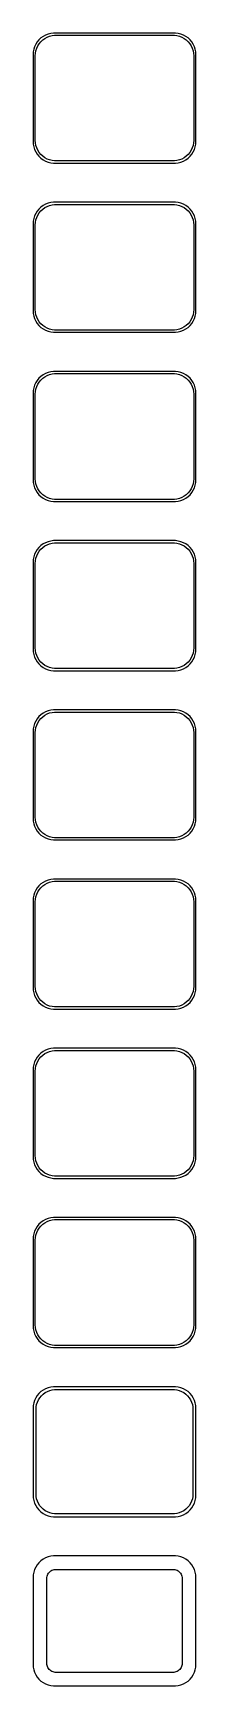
# Model space of a CAD drawing. Header units: metres. Extents: x -19 to 19, y 375 to 756.
import ezdxf

# ---------------------------------------------------------------- set-up
doc = ezdxf.new("R2010")
doc.units = ezdxf.units.M

msp = doc.modelspace()

# ---------------------------------------------------------------- linework, layer by layer
for p, q in [((-17.3948, 754.423), (-17.7951, 753.939)), ((-16.9371, 754.853), (-17.3948, 754.423)), ((-16.9626, 754.002), (-16.5278, 754.41)), ((-16.4291, 755.222), (-16.9371, 754.853)), ((-16.5278, 754.41), (-16.0452, 754.761)), ((-15.8789, 755.524), (-16.4291, 755.222)), ((-16.0452, 754.761), (-15.5224, 755.048)), ((-15.2951, 755.755), (-15.8789, 755.524)), ((-15.5224, 755.048), (-14.9678, 755.268)), ((-14.6869, 755.911), (-15.2951, 755.755)), ((-14.9678, 755.268), (-14.3901, 755.416)), ((-14.0639, 755.99), (-14.6869, 755.911)), ((-14.3901, 755.416), (-13.7982, 755.491)), ((14.0639, 755.99), (-14.0639, 755.99)), ((-13.7982, 755.491), (13.7982, 755.491)), ((13.7982, 755.491), (14.3901, 755.416)), ((14.6869, 755.911), (14.0639, 755.99)), ((14.3901, 755.416), (14.9678, 755.268)), ((15.2951, 755.755), (14.6869, 755.911)), ((14.9678, 755.268), (15.5224, 755.048)), ((15.8789, 755.524), (15.2951, 755.755)), ((15.5224, 755.048), (16.0452, 754.761)), ((16.4291, 755.222), (15.8789, 755.524)), ((16.0452, 754.761), (16.5278, 754.41)), ((16.9371, 754.853), (16.4291, 755.222)), ((16.5278, 754.41), (16.9626, 754.002)), ((17.3948, 754.423), (16.9371, 754.853)), ((17.7951, 753.939), (17.3948, 754.423)), ((-18.7106, 751.627), (-18.75, 751)), ((-18.75, 751), (-18.75, 731)), ((-18.5929, 752.243), (-18.7106, 751.627)), ((-18.3989, 752.841), (-18.5929, 752.243)), ((-18.1315, 753.409), (-18.3989, 752.841)), ((-18.25, 750.75), (-18.2125, 751.345)), ((-18.25, 731.25), (-18.25, 750.75)), ((-18.2125, 751.345), (-18.1008, 751.931)), ((-17.7951, 753.939), (-18.1315, 753.409)), ((-18.1008, 751.931), (-17.9164, 752.499)), ((-17.9164, 752.499), (-17.6624, 753.038)), ((-17.6624, 753.038), (-17.3428, 753.542)), ((-17.3428, 753.542), (-16.9626, 754.002)), ((16.9626, 754.002), (17.3428, 753.542)), ((17.3428, 753.542), (17.6624, 753.038)), ((17.6624, 753.038), (17.9164, 752.499)), ((18.1315, 753.409), (17.7951, 753.939)), ((17.9164, 752.499), (18.1008, 751.931)), ((18.1008, 751.931), (18.2125, 751.345)), ((18.3989, 752.841), (18.1315, 753.409)), ((18.2125, 751.345), (18.25, 750.75)), ((18.25, 750.75), (18.25, 731.25)), ((18.5929, 752.243), (18.3989, 752.841)), ((18.7106, 751.627), (18.5929, 752.243)), ((18.75, 751), (18.7106, 751.627)), ((18.75, 731), (18.75, 751)), ((-18.75, 731), (-18.7106, 730.373)), ((-18.7106, 730.373), (-18.5929, 729.757)), ((-18.5929, 729.757), (-18.3989, 729.159)), ((-18.3989, 729.159), (-18.1315, 728.591)), ((-18.2125, 730.655), (-18.25, 731.25)), ((-18.1008, 730.069), (-18.2125, 730.655)), ((-18.1315, 728.591), (-17.7951, 728.061)), ((-17.9164, 729.501), (-18.1008, 730.069)), ((-17.6624, 728.962), (-17.9164, 729.501)), ((-17.7951, 728.061), (-17.3948, 727.577)), ((-17.3428, 728.458), (-17.6624, 728.962)), ((-16.9626, 727.998), (-17.3428, 728.458)), ((-16.5278, 727.59), (-16.9626, 727.998)), ((16.9626, 727.998), (16.5278, 727.59)), ((17.3428, 728.458), (16.9626, 727.998)), ((17.6624, 728.962), (17.3428, 728.458)), ((17.3948, 727.577), (17.7951, 728.061)), ((17.9164, 729.501), (17.6624, 728.962)), ((17.7951, 728.061), (18.1315, 728.591)), ((18.1008, 730.069), (17.9164, 729.501)), ((18.2125, 730.655), (18.1008, 730.069)), ((18.1315, 728.591), (18.3989, 729.159)), ((18.25, 731.25), (18.2125, 730.655)), ((18.3989, 729.159), (18.5929, 729.757)), ((18.5929, 729.757), (18.7106, 730.373)), ((18.7106, 730.373), (18.75, 731)), ((-17.3948, 727.577), (-16.9371, 727.147)), ((-16.9371, 727.147), (-16.4291, 726.778)), ((-16.0452, 727.239), (-16.5278, 727.59)), ((-16.4291, 726.778), (-15.8789, 726.476)), ((-15.5224, 726.952), (-16.0452, 727.239)), ((-15.8789, 726.476), (-15.2951, 726.245)), ((-14.9678, 726.732), (-15.5224, 726.952)), ((-15.2951, 726.245), (-14.6869, 726.089)), ((-14.3901, 726.584), (-14.9678, 726.732)), ((-14.6869, 726.089), (-14.0639, 726.01)), ((-13.7982, 726.509), (-14.3901, 726.584)), ((-14.0639, 726.01), (14.0639, 726.01)), ((13.7982, 726.509), (-13.7982, 726.509)), ((14.3901, 726.584), (13.7982, 726.509)), ((14.0639, 726.01), (14.6869, 726.089)), ((14.9678, 726.732), (14.3901, 726.584)), ((14.6869, 726.089), (15.2951, 726.245)), ((15.5224, 726.952), (14.9678, 726.732)), ((15.2951, 726.245), (15.8789, 726.476)), ((16.0452, 727.239), (15.5224, 726.952)), ((15.8789, 726.476), (16.4291, 726.778)), ((16.5278, 727.59), (16.0452, 727.239)), ((16.4291, 726.778), (16.9371, 727.147)), ((16.9371, 727.147), (17.3948, 727.577)), ((-15.8789, 716.524), (-16.4291, 716.222)), ((-15.2951, 716.755), (-15.8789, 716.524)), ((-15.5224, 716.048), (-14.9678, 716.268)), ((-14.6869, 716.911), (-15.2951, 716.755)), ((-14.9678, 716.268), (-14.3901, 716.416)), ((-14.0639, 716.99), (-14.6869, 716.911)), ((-14.3901, 716.416), (-13.7982, 716.491)), ((14.0639, 716.99), (-14.0639, 716.99)), ((-13.7982, 716.491), (13.7982, 716.491)), ((13.7982, 716.491), (14.3901, 716.416)), ((14.6869, 716.911), (14.0639, 716.99)), ((14.3901, 716.416), (14.9678, 716.268)), ((15.2951, 716.755), (14.6869, 716.911)), ((14.9678, 716.268), (15.5224, 716.048)), ((15.8789, 716.524), (15.2951, 716.755)), ((16.4291, 716.222), (15.8789, 716.524)), ((-18.7106, 712.627), (-18.75, 712)), ((-18.5929, 713.243), (-18.7106, 712.627)), ((-18.3989, 713.841), (-18.5929, 713.243)), ((-18.1315, 714.409), (-18.3989, 713.841)), ((-18.2125, 712.345), (-18.1008, 712.931)), ((-17.7951, 714.939), (-18.1315, 714.409)), ((-18.1008, 712.931), (-17.9164, 713.499)), ((-17.9164, 713.499), (-17.6624, 714.038)), ((-17.3948, 715.423), (-17.7951, 714.939)), ((-17.6624, 714.038), (-17.3428, 714.542)), ((-16.9371, 715.853), (-17.3948, 715.423)), ((-17.3428, 714.542), (-16.9626, 715.002)), ((-16.9626, 715.002), (-16.5278, 715.41)), ((-16.4291, 716.222), (-16.9371, 715.853)), ((-16.5278, 715.41), (-16.0452, 715.761)), ((-16.0452, 715.761), (-15.5224, 716.048)), ((15.5224, 716.048), (16.0452, 715.761)), ((16.0452, 715.761), (16.5278, 715.41)), ((16.9371, 715.853), (16.4291, 716.222)), ((16.5278, 715.41), (16.9626, 715.002)), ((17.3948, 715.423), (16.9371, 715.853)), ((16.9626, 715.002), (17.3428, 714.542)), ((17.3428, 714.542), (17.6624, 714.038)), ((17.7951, 714.939), (17.3948, 715.423)), ((17.6624, 714.038), (17.9164, 713.499)), ((18.1315, 714.409), (17.7951, 714.939)), ((17.9164, 713.499), (18.1008, 712.931)), ((18.1008, 712.931), (18.2125, 712.345)), ((18.3989, 713.841), (18.1315, 714.409)), ((18.5929, 713.243), (18.3989, 713.841)), ((18.7106, 712.627), (18.5929, 713.243)), ((18.75, 712), (18.7106, 712.627)), ((-18.75, 712), (-18.75, 692)), ((-18.25, 711.75), (-18.2125, 712.345)), ((-18.25, 692.25), (-18.25, 711.75)), ((18.2125, 712.345), (18.25, 711.75)), ((18.25, 711.75), (18.25, 692.25)), ((18.75, 692), (18.75, 712)), ((-18.75, 692), (-18.7106, 691.373)), ((-18.7106, 691.373), (-18.5929, 690.757)), ((-18.5929, 690.757), (-18.3989, 690.159)), ((-18.3989, 690.159), (-18.1315, 689.591)), ((-18.2125, 691.655), (-18.25, 692.25)), ((-18.1008, 691.069), (-18.2125, 691.655)), ((-18.1315, 689.591), (-17.7951, 689.061)), ((-17.9164, 690.501), (-18.1008, 691.069)), ((-17.6624, 689.962), (-17.9164, 690.501)), ((-17.3428, 689.458), (-17.6624, 689.962)), ((17.6624, 689.962), (17.3428, 689.458)), ((17.9164, 690.501), (17.6624, 689.962)), ((17.7951, 689.061), (18.1315, 689.591)), ((18.1008, 691.069), (17.9164, 690.501)), ((18.2125, 691.655), (18.1008, 691.069)), ((18.1315, 689.591), (18.3989, 690.159)), ((18.25, 692.25), (18.2125, 691.655)), ((18.3989, 690.159), (18.5929, 690.757)), ((18.5929, 690.757), (18.7106, 691.373)), ((18.7106, 691.373), (18.75, 692)), ((-17.7951, 689.061), (-17.3948, 688.577)), ((-17.3948, 688.577), (-16.9371, 688.147)), ((-16.9626, 688.998), (-17.3428, 689.458)), ((-16.5278, 688.59), (-16.9626, 688.998)), ((-16.9371, 688.147), (-16.4291, 687.778)), ((-16.0452, 688.239), (-16.5278, 688.59)), ((-16.4291, 687.778), (-15.8789, 687.476)), ((-15.5224, 687.952), (-16.0452, 688.239)), ((-15.8789, 687.476), (-15.2951, 687.245)), ((-14.9678, 687.732), (-15.5224, 687.952)), ((-15.2951, 687.245), (-14.6869, 687.089)), ((-14.3901, 687.584), (-14.9678, 687.732)), ((-14.6869, 687.089), (-14.0639, 687.01)), ((-13.7982, 687.509), (-14.3901, 687.584)), ((-14.0639, 687.01), (14.0639, 687.01)), ((13.7982, 687.509), (-13.7982, 687.509)), ((14.3901, 687.584), (13.7982, 687.509)), ((14.0639, 687.01), (14.6869, 687.089)), ((14.9678, 687.732), (14.3901, 687.584)), ((14.6869, 687.089), (15.2951, 687.245)), ((15.5224, 687.952), (14.9678, 687.732)), ((15.2951, 687.245), (15.8789, 687.476)), ((16.0452, 688.239), (15.5224, 687.952)), ((15.8789, 687.476), (16.4291, 687.778)), ((16.5278, 688.59), (16.0452, 688.239)), ((16.4291, 687.778), (16.9371, 688.147)), ((16.9626, 688.998), (16.5278, 688.59)), ((16.9371, 688.147), (17.3948, 688.577)), ((17.3428, 689.458), (16.9626, 688.998)), ((17.3948, 688.577), (17.7951, 689.061)), ((-18.3989, 674.841), (-18.5929, 674.243)), ((-18.1315, 675.409), (-18.3989, 674.841)), ((-17.7951, 675.939), (-18.1315, 675.409)), ((-18.1008, 673.931), (-17.9164, 674.499)), ((-17.9164, 674.499), (-17.6624, 675.038)), ((-17.3948, 676.423), (-17.7951, 675.939)), ((-17.6624, 675.038), (-17.3428, 675.542)), ((-16.9371, 676.853), (-17.3948, 676.423)), ((-17.3428, 675.542), (-16.9626, 676.002)), ((-16.9626, 676.002), (-16.5278, 676.41)), ((-16.4291, 677.222), (-16.9371, 676.853)), ((-16.5278, 676.41), (-16.0452, 676.761)), ((-15.8789, 677.524), (-16.4291, 677.222)), ((-16.0452, 676.761), (-15.5224, 677.048)), ((-15.2951, 677.755), (-15.8789, 677.524)), ((-15.5224, 677.048), (-14.9678, 677.268)), ((-14.6869, 677.911), (-15.2951, 677.755)), ((-14.9678, 677.268), (-14.3901, 677.416)), ((-14.0639, 677.99), (-14.6869, 677.911)), ((-14.3901, 677.416), (-13.7982, 677.491)), ((14.0639, 677.99), (-14.0639, 677.99)), ((-13.7982, 677.491), (13.7982, 677.491)), ((13.7982, 677.491), (14.3901, 677.416)), ((14.6869, 677.911), (14.0639, 677.99)), ((14.3901, 677.416), (14.9678, 677.268)), ((15.2951, 677.755), (14.6869, 677.911)), ((14.9678, 677.268), (15.5224, 677.048)), ((15.8789, 677.524), (15.2951, 677.755)), ((15.5224, 677.048), (16.0452, 676.761)), ((16.4291, 677.222), (15.8789, 677.524)), ((16.0452, 676.761), (16.5278, 676.41)), ((16.9371, 676.853), (16.4291, 677.222)), ((16.5278, 676.41), (16.9626, 676.002)), ((17.3948, 676.423), (16.9371, 676.853)), ((16.9626, 676.002), (17.3428, 675.542)), ((17.3428, 675.542), (17.6624, 675.038)), ((17.7951, 675.939), (17.3948, 676.423)), ((17.6624, 675.038), (17.9164, 674.499)), ((18.1315, 675.409), (17.7951, 675.939)), ((17.9164, 674.499), (18.1008, 673.931)), ((18.3989, 674.841), (18.1315, 675.409)), ((18.5929, 674.243), (18.3989, 674.841)), ((-18.7106, 673.627), (-18.75, 673)), ((-18.75, 673), (-18.75, 653)), ((-18.5929, 674.243), (-18.7106, 673.627)), ((-18.25, 672.75), (-18.2125, 673.345)), ((-18.25, 653.25), (-18.25, 672.75)), ((-18.2125, 673.345), (-18.1008, 673.931)), ((18.1008, 673.931), (18.2125, 673.345)), ((18.2125, 673.345), (18.25, 672.75)), ((18.25, 672.75), (18.25, 653.25)), ((18.7106, 673.627), (18.5929, 674.243)), ((18.75, 673), (18.7106, 673.627)), ((18.75, 653), (18.75, 673)), ((-18.75, 653), (-18.7106, 652.373)), ((-18.7106, 652.373), (-18.5929, 651.757)), ((-18.5929, 651.757), (-18.3989, 651.159)), ((-18.2125, 652.655), (-18.25, 653.25)), ((-18.1008, 652.069), (-18.2125, 652.655)), ((-17.9164, 651.501), (-18.1008, 652.069)), ((-17.6624, 650.962), (-17.9164, 651.501)), ((17.9164, 651.501), (17.6624, 650.962)), ((18.1008, 652.069), (17.9164, 651.501)), ((18.2125, 652.655), (18.1008, 652.069)), ((18.25, 653.25), (18.2125, 652.655)), ((18.3989, 651.159), (18.5929, 651.757)), ((18.5929, 651.757), (18.7106, 652.373)), ((18.7106, 652.373), (18.75, 653)), ((-18.3989, 651.159), (-18.1315, 650.591)), ((-18.1315, 650.591), (-17.7951, 650.061)), ((-17.7951, 650.061), (-17.3948, 649.577)), ((-17.3428, 650.458), (-17.6624, 650.962)), ((-17.3948, 649.577), (-16.9371, 649.147)), ((-16.9626, 649.998), (-17.3428, 650.458)), ((-16.5278, 649.59), (-16.9626, 649.998)), ((-16.9371, 649.147), (-16.4291, 648.778)), ((-16.0452, 649.239), (-16.5278, 649.59)), ((-16.4291, 648.778), (-15.8789, 648.476)), ((-15.5224, 648.952), (-16.0452, 649.239)), ((-15.8789, 648.476), (-15.2951, 648.245)), ((-14.9678, 648.732), (-15.5224, 648.952)), ((-15.2951, 648.245), (-14.6869, 648.089)), ((-14.3901, 648.584), (-14.9678, 648.732)), ((-14.6869, 648.089), (-14.0639, 648.01)), ((-13.7982, 648.509), (-14.3901, 648.584)), ((-14.0639, 648.01), (14.0639, 648.01)), ((13.7982, 648.509), (-13.7982, 648.509)), ((14.3901, 648.584), (13.7982, 648.509)), ((14.0639, 648.01), (14.6869, 648.089)), ((14.9678, 648.732), (14.3901, 648.584)), ((14.6869, 648.089), (15.2951, 648.245)), ((15.5224, 648.952), (14.9678, 648.732)), ((15.2951, 648.245), (15.8789, 648.476)), ((16.0452, 649.239), (15.5224, 648.952)), ((15.8789, 648.476), (16.4291, 648.778)), ((16.5278, 649.59), (16.0452, 649.239)), ((16.4291, 648.778), (16.9371, 649.147)), ((16.9626, 649.998), (16.5278, 649.59)), ((16.9371, 649.147), (17.3948, 649.577)), ((17.3428, 650.458), (16.9626, 649.998)), ((17.6624, 650.962), (17.3428, 650.458)), ((17.3948, 649.577), (17.7951, 650.061)), ((17.7951, 650.061), (18.1315, 650.591)), ((18.1315, 650.591), (18.3989, 651.159)), ((-18.1315, 636.409), (-18.3989, 635.841)), ((-17.7951, 636.939), (-18.1315, 636.409)), ((-17.3948, 637.423), (-17.7951, 636.939)), ((-17.6624, 636.038), (-17.3428, 636.542)), ((-16.9371, 637.853), (-17.3948, 637.423)), ((-17.3428, 636.542), (-16.9626, 637.002)), ((-16.9626, 637.002), (-16.5278, 637.41)), ((-16.4291, 638.222), (-16.9371, 637.853)), ((-16.5278, 637.41), (-16.0452, 637.761)), ((-15.8789, 638.524), (-16.4291, 638.222)), ((-16.0452, 637.761), (-15.5224, 638.048)), ((-15.2951, 638.755), (-15.8789, 638.524)), ((-15.5224, 638.048), (-14.9678, 638.268)), ((-14.6869, 638.911), (-15.2951, 638.755)), ((-14.9678, 638.268), (-14.3901, 638.416)), ((-14.0639, 638.99), (-14.6869, 638.911)), ((-14.3901, 638.416), (-13.7982, 638.491)), ((14.0639, 638.99), (-14.0639, 638.99)), ((-13.7982, 638.491), (13.7982, 638.491)), ((13.7982, 638.491), (14.3901, 638.416)), ((14.6869, 638.911), (14.0639, 638.99)), ((14.3901, 638.416), (14.9678, 638.268)), ((15.2951, 638.755), (14.6869, 638.911)), ((14.9678, 638.268), (15.5224, 638.048)), ((15.8789, 638.524), (15.2951, 638.755)), ((15.5224, 638.048), (16.0452, 637.761)), ((16.4291, 638.222), (15.8789, 638.524)), ((16.0452, 637.761), (16.5278, 637.41)), ((16.9371, 637.853), (16.4291, 638.222)), ((16.5278, 637.41), (16.9626, 637.002)), ((17.3948, 637.423), (16.9371, 637.853)), ((16.9626, 637.002), (17.3428, 636.542)), ((17.3428, 636.542), (17.6624, 636.038)), ((17.7951, 636.939), (17.3948, 637.423)), ((18.1315, 636.409), (17.7951, 636.939)), ((18.3989, 635.841), (18.1315, 636.409)), ((-18.7106, 634.627), (-18.75, 634)), ((-18.75, 634), (-18.75, 614)), ((-18.5929, 635.243), (-18.7106, 634.627)), ((-18.3989, 635.841), (-18.5929, 635.243)), ((-18.25, 633.75), (-18.2125, 634.345)), ((-18.25, 614.25), (-18.25, 633.75)), ((-18.2125, 634.345), (-18.1008, 634.931)), ((-18.1008, 634.931), (-17.9164, 635.499)), ((-17.9164, 635.499), (-17.6624, 636.038)), ((17.6624, 636.038), (17.9164, 635.499)), ((17.9164, 635.499), (18.1008, 634.931)), ((18.1008, 634.931), (18.2125, 634.345)), ((18.2125, 634.345), (18.25, 633.75)), ((18.25, 633.75), (18.25, 614.25)), ((18.5929, 635.243), (18.3989, 635.841)), ((18.7106, 634.627), (18.5929, 635.243)), ((18.75, 634), (18.7106, 634.627)), ((18.75, 614), (18.75, 634)), ((-18.75, 614), (-18.7106, 613.373)), ((-18.2125, 613.655), (-18.25, 614.25)), ((-18.1008, 613.069), (-18.2125, 613.655)), ((18.2125, 613.655), (18.1008, 613.069)), ((18.25, 614.25), (18.2125, 613.655)), ((18.7106, 613.373), (18.75, 614)), ((-18.7106, 613.373), (-18.5929, 612.757)), ((-18.5929, 612.757), (-18.3989, 612.159)), ((-18.3989, 612.159), (-18.1315, 611.591)), ((-18.1315, 611.591), (-17.7951, 611.061)), ((-17.9164, 612.501), (-18.1008, 613.069)), ((-17.6624, 611.962), (-17.9164, 612.501)), ((-17.7951, 611.061), (-17.3948, 610.577)), ((-17.3428, 611.458), (-17.6624, 611.962)), ((-17.3948, 610.577), (-16.9371, 610.147)), ((-16.9626, 610.998), (-17.3428, 611.458)), ((-16.5278, 610.59), (-16.9626, 610.998)), ((-16.9371, 610.147), (-16.4291, 609.778)), ((-16.0452, 610.239), (-16.5278, 610.59)), ((-16.4291, 609.778), (-15.8789, 609.476)), ((-15.5224, 609.952), (-16.0452, 610.239)), ((-14.9678, 609.732), (-15.5224, 609.952)), ((-14.3901, 609.584), (-14.9678, 609.732)), ((-13.7982, 609.509), (-14.3901, 609.584)), ((14.3901, 609.584), (13.7982, 609.509)), ((14.9678, 609.732), (14.3901, 609.584)), ((15.5224, 609.952), (14.9678, 609.732)), ((16.0452, 610.239), (15.5224, 609.952)), ((15.8789, 609.476), (16.4291, 609.778)), ((16.5278, 610.59), (16.0452, 610.239)), ((16.4291, 609.778), (16.9371, 610.147)), ((16.9626, 610.998), (16.5278, 610.59)), ((16.9371, 610.147), (17.3948, 610.577)), ((17.3428, 611.458), (16.9626, 610.998)), ((17.6624, 611.962), (17.3428, 611.458)), ((17.3948, 610.577), (17.7951, 611.061)), ((17.9164, 612.501), (17.6624, 611.962)), ((17.7951, 611.061), (18.1315, 611.591)), ((18.1008, 613.069), (17.9164, 612.501)), ((18.1315, 611.591), (18.3989, 612.159)), ((18.3989, 612.159), (18.5929, 612.757)), ((18.5929, 612.757), (18.7106, 613.373)), ((-15.8789, 609.476), (-15.2951, 609.245)), ((-15.2951, 609.245), (-14.6869, 609.089)), ((-14.6869, 609.089), (-14.0639, 609.01)), ((-14.0639, 609.01), (14.0639, 609.01)), ((13.7982, 609.509), (-13.7982, 609.509)), ((14.0639, 609.01), (14.6869, 609.089)), ((14.6869, 609.089), (15.2951, 609.245)), ((15.2951, 609.245), (15.8789, 609.476)), ((-17.3948, 598.423), (-17.7951, 597.939)), ((-16.9371, 598.853), (-17.3948, 598.423)), ((-16.9626, 598.002), (-16.5278, 598.41)), ((-16.4291, 599.222), (-16.9371, 598.853)), ((-16.5278, 598.41), (-16.0452, 598.761)), ((-15.8789, 599.524), (-16.4291, 599.222)), ((-16.0452, 598.761), (-15.5224, 599.048)), ((-15.2951, 599.755), (-15.8789, 599.524)), ((-15.5224, 599.048), (-14.9678, 599.268)), ((-14.6869, 599.911), (-15.2951, 599.755)), ((-14.9678, 599.268), (-14.3901, 599.416)), ((-14.0639, 599.99), (-14.6869, 599.911)), ((-14.3901, 599.416), (-13.7982, 599.491)), ((14.0639, 599.99), (-14.0639, 599.99)), ((-13.7982, 599.491), (13.7982, 599.491)), ((13.7982, 599.491), (14.3901, 599.416)), ((14.6869, 599.911), (14.0639, 599.99)), ((14.3901, 599.416), (14.9678, 599.268)), ((15.2951, 599.755), (14.6869, 599.911)), ((14.9678, 599.268), (15.5224, 599.048)), ((15.8789, 599.524), (15.2951, 599.755)), ((15.5224, 599.048), (16.0452, 598.761)), ((16.4291, 599.222), (15.8789, 599.524)), ((16.0452, 598.761), (16.5278, 598.41)), ((16.9371, 598.853), (16.4291, 599.222)), ((16.5278, 598.41), (16.9626, 598.002)), ((17.3948, 598.423), (16.9371, 598.853)), ((17.7951, 597.939), (17.3948, 598.423)), ((-18.7106, 595.627), (-18.75, 595)), ((-18.75, 595), (-18.75, 575)), ((-18.5929, 596.243), (-18.7106, 595.627)), ((-18.3989, 596.841), (-18.5929, 596.243)), ((-18.1315, 597.409), (-18.3989, 596.841)), ((-18.25, 594.75), (-18.2125, 595.345)), ((-18.25, 575.25), (-18.25, 594.75)), ((-18.2125, 595.345), (-18.1008, 595.931)), ((-17.7951, 597.939), (-18.1315, 597.409)), ((-18.1008, 595.931), (-17.9164, 596.499)), ((-17.9164, 596.499), (-17.6624, 597.038)), ((-17.6624, 597.038), (-17.3428, 597.542)), ((-17.3428, 597.542), (-16.9626, 598.002)), ((16.9626, 598.002), (17.3428, 597.542)), ((17.3428, 597.542), (17.6624, 597.038)), ((17.6624, 597.038), (17.9164, 596.499)), ((18.1315, 597.409), (17.7951, 597.939)), ((17.9164, 596.499), (18.1008, 595.931)), ((18.1008, 595.931), (18.2125, 595.345)), ((18.3989, 596.841), (18.1315, 597.409)), ((18.2125, 595.345), (18.25, 594.75)), ((18.25, 594.75), (18.25, 575.25)), ((18.5929, 596.243), (18.3989, 596.841)), ((18.7106, 595.627), (18.5929, 596.243)), ((18.75, 595), (18.7106, 595.627)), ((18.75, 575), (18.75, 595)), ((-18.75, 575), (-18.7106, 574.373)), ((-18.7106, 574.373), (-18.5929, 573.757)), ((-18.5929, 573.757), (-18.3989, 573.159)), ((-18.3989, 573.159), (-18.1315, 572.591)), ((-18.2125, 574.655), (-18.25, 575.25)), ((-18.1008, 574.069), (-18.2125, 574.655)), ((-18.1315, 572.591), (-17.7951, 572.061)), ((-17.9164, 573.501), (-18.1008, 574.069)), ((-17.6624, 572.962), (-17.9164, 573.501)), ((-17.7951, 572.061), (-17.3948, 571.577)), ((-17.3428, 572.458), (-17.6624, 572.962)), ((-17.3948, 571.577), (-16.9371, 571.147)), ((-16.9626, 571.998), (-17.3428, 572.458)), ((-16.5278, 571.59), (-16.9626, 571.998)), ((-16.0452, 571.239), (-16.5278, 571.59)), ((16.5278, 571.59), (16.0452, 571.239)), ((16.9626, 571.998), (16.5278, 571.59)), ((16.9371, 571.147), (17.3948, 571.577)), ((17.3428, 572.458), (16.9626, 571.998)), ((17.6624, 572.962), (17.3428, 572.458)), ((17.3948, 571.577), (17.7951, 572.061)), ((17.9164, 573.501), (17.6624, 572.962)), ((17.7951, 572.061), (18.1315, 572.591)), ((18.1008, 574.069), (17.9164, 573.501)), ((18.2125, 574.655), (18.1008, 574.069)), ((18.1315, 572.591), (18.3989, 573.159)), ((18.25, 575.25), (18.2125, 574.655)), ((18.3989, 573.159), (18.5929, 573.757)), ((18.5929, 573.757), (18.7106, 574.373)), ((18.7106, 574.373), (18.75, 575)), ((-16.9371, 571.147), (-16.4291, 570.778)), ((-16.4291, 570.778), (-15.8789, 570.476)), ((-15.5224, 570.952), (-16.0452, 571.239)), ((-15.8789, 570.476), (-15.2951, 570.245)), ((-14.9678, 570.732), (-15.5224, 570.952)), ((-15.2951, 570.245), (-14.6869, 570.089)), ((-14.3901, 570.584), (-14.9678, 570.732)), ((-14.6869, 570.089), (-14.0639, 570.01)), ((-13.7982, 570.509), (-14.3901, 570.584)), ((-14.0639, 570.01), (14.0639, 570.01)), ((13.7982, 570.509), (-13.7982, 570.509)), ((14.3901, 570.584), (13.7982, 570.509)), ((14.0639, 570.01), (14.6869, 570.089)), ((14.9678, 570.732), (14.3901, 570.584)), ((14.6869, 570.089), (15.2951, 570.245)), ((15.5224, 570.952), (14.9678, 570.732)), ((15.2951, 570.245), (15.8789, 570.476)), ((16.0452, 571.239), (15.5224, 570.952)), ((15.8789, 570.476), (16.4291, 570.778)), ((16.4291, 570.778), (16.9371, 571.147)), ((-16.4291, 560.222), (-16.9371, 559.853)), ((-15.8789, 560.524), (-16.4291, 560.222)), ((-16.0452, 559.761), (-15.5224, 560.048)), ((-15.2951, 560.755), (-15.8789, 560.524)), ((-15.5224, 560.048), (-14.9678, 560.268)), ((-14.6869, 560.911), (-15.2951, 560.755)), ((-14.9678, 560.268), (-14.3901, 560.416)), ((-14.0639, 560.99), (-14.6869, 560.911)), ((-14.3901, 560.416), (-13.7982, 560.491)), ((14.0639, 560.99), (-14.0639, 560.99)), ((-13.7982, 560.491), (13.7982, 560.491)), ((13.7982, 560.491), (14.3901, 560.416)), ((14.6869, 560.911), (14.0639, 560.99)), ((14.3901, 560.416), (14.9678, 560.268)), ((15.2951, 560.755), (14.6869, 560.911)), ((14.9678, 560.268), (15.5224, 560.048)), ((15.8789, 560.524), (15.2951, 560.755)), ((15.5224, 560.048), (16.0452, 559.761)), ((16.4291, 560.222), (15.8789, 560.524)), ((16.9371, 559.853), (16.4291, 560.222)), ((-18.7106, 556.627), (-18.75, 556)), ((-18.5929, 557.243), (-18.7106, 556.627)), ((-18.3989, 557.841), (-18.5929, 557.243)), ((-18.1315, 558.409), (-18.3989, 557.841)), ((-18.25, 555.75), (-18.2125, 556.345)), ((-18.2125, 556.345), (-18.1008, 556.931)), ((-17.7951, 558.939), (-18.1315, 558.409)), ((-18.1008, 556.931), (-17.9164, 557.499)), ((-17.9164, 557.499), (-17.6624, 558.038)), ((-17.3948, 559.423), (-17.7951, 558.939)), ((-17.6624, 558.038), (-17.3428, 558.542)), ((-16.9371, 559.853), (-17.3948, 559.423)), ((-17.3428, 558.542), (-16.9626, 559.002)), ((-16.9626, 559.002), (-16.5278, 559.41)), ((-16.5278, 559.41), (-16.0452, 559.761)), ((16.0452, 559.761), (16.5278, 559.41)), ((16.5278, 559.41), (16.9626, 559.002)), ((17.3948, 559.423), (16.9371, 559.853)), ((16.9626, 559.002), (17.3428, 558.542)), ((17.3428, 558.542), (17.6624, 558.038)), ((17.7951, 558.939), (17.3948, 559.423)), ((17.6624, 558.038), (17.9164, 557.499)), ((18.1315, 558.409), (17.7951, 558.939)), ((17.9164, 557.499), (18.1008, 556.931)), ((18.1008, 556.931), (18.2125, 556.345)), ((18.3989, 557.841), (18.1315, 558.409)), ((18.2125, 556.345), (18.25, 555.75)), ((18.5929, 557.243), (18.3989, 557.841)), ((18.7106, 556.627), (18.5929, 557.243)), ((18.75, 556), (18.7106, 556.627)), ((-18.75, 556), (-18.75, 536)), ((-18.25, 536.25), (-18.25, 555.75)), ((18.25, 555.75), (18.25, 536.25)), ((18.75, 536), (18.75, 556)), ((-18.75, 536), (-18.7106, 535.373)), ((-18.7106, 535.373), (-18.5929, 534.757)), ((-18.5929, 534.757), (-18.3989, 534.159)), ((-18.3989, 534.159), (-18.1315, 533.591)), ((-18.2125, 535.655), (-18.25, 536.25)), ((-18.1008, 535.069), (-18.2125, 535.655)), ((-18.1315, 533.591), (-17.7951, 533.061)), ((-17.9164, 534.501), (-18.1008, 535.069)), ((-17.6624, 533.962), (-17.9164, 534.501)), ((-17.3428, 533.458), (-17.6624, 533.962)), ((-16.9626, 532.998), (-17.3428, 533.458)), ((17.3428, 533.458), (16.9626, 532.998)), ((17.6624, 533.962), (17.3428, 533.458)), ((17.9164, 534.501), (17.6624, 533.962)), ((17.7951, 533.061), (18.1315, 533.591)), ((18.1008, 535.069), (17.9164, 534.501)), ((18.2125, 535.655), (18.1008, 535.069)), ((18.1315, 533.591), (18.3989, 534.159)), ((18.25, 536.25), (18.2125, 535.655)), ((18.3989, 534.159), (18.5929, 534.757)), ((18.5929, 534.757), (18.7106, 535.373)), ((18.7106, 535.373), (18.75, 536)), ((-17.7951, 533.061), (-17.3948, 532.577)), ((-17.3948, 532.577), (-16.9371, 532.147)), ((-16.5278, 532.59), (-16.9626, 532.998)), ((-16.9371, 532.147), (-16.4291, 531.778)), ((-16.0452, 532.239), (-16.5278, 532.59)), ((-16.4291, 531.778), (-15.8789, 531.476)), ((-15.5224, 531.952), (-16.0452, 532.239)), ((-15.8789, 531.476), (-15.2951, 531.245)), ((-14.9678, 531.732), (-15.5224, 531.952)), ((-15.2951, 531.245), (-14.6869, 531.089)), ((-14.3901, 531.584), (-14.9678, 531.732)), ((-14.6869, 531.089), (-14.0639, 531.01)), ((-13.7982, 531.509), (-14.3901, 531.584)), ((-14.0639, 531.01), (14.0639, 531.01)), ((13.7982, 531.509), (-13.7982, 531.509)), ((14.3901, 531.584), (13.7982, 531.509)), ((14.0639, 531.01), (14.6869, 531.089)), ((14.9678, 531.732), (14.3901, 531.584)), ((14.6869, 531.089), (15.2951, 531.245)), ((15.5224, 531.952), (14.9678, 531.732)), ((15.2951, 531.245), (15.8789, 531.476)), ((16.0452, 532.239), (15.5224, 531.952)), ((15.8789, 531.476), (16.4291, 531.778)), ((16.5278, 532.59), (16.0452, 532.239)), ((16.4291, 531.778), (16.9371, 532.147)), ((16.9626, 532.998), (16.5278, 532.59)), ((16.9371, 532.147), (17.3948, 532.577)), ((17.3948, 532.577), (17.7951, 533.061)), ((-14.0639, 521.99), (-14.6869, 521.911)), ((14.0639, 521.99), (-14.0639, 521.99)), ((14.6869, 521.911), (14.0639, 521.99)), ((-18.5929, 518.243), (-18.7106, 517.627)), ((-18.3989, 518.841), (-18.5929, 518.243)), ((-18.1315, 519.409), (-18.3989, 518.841)), ((-17.7951, 519.939), (-18.1315, 519.409)), ((-18.1008, 517.931), (-17.9164, 518.499)), ((-17.9164, 518.499), (-17.6624, 519.038)), ((-17.3948, 520.423), (-17.7951, 519.939)), ((-17.6624, 519.038), (-17.3428, 519.542)), ((-16.9371, 520.853), (-17.3948, 520.423)), ((-17.3428, 519.542), (-16.9626, 520.002)), ((-16.9626, 520.002), (-16.5278, 520.41)), ((-16.4291, 521.222), (-16.9371, 520.853)), ((-16.5278, 520.41), (-16.0452, 520.761)), ((-15.8789, 521.524), (-16.4291, 521.222)), ((-16.0452, 520.761), (-15.5224, 521.048)), ((-15.2951, 521.755), (-15.8789, 521.524)), ((-15.5224, 521.048), (-14.9678, 521.268)), ((-14.6869, 521.911), (-15.2951, 521.755)), ((-14.9678, 521.268), (-14.3901, 521.416)), ((-14.3901, 521.416), (-13.7982, 521.491)), ((-13.7982, 521.491), (13.7982, 521.491)), ((13.7982, 521.491), (14.3901, 521.416)), ((14.3901, 521.416), (14.9678, 521.268)), ((15.2951, 521.755), (14.6869, 521.911)), ((14.9678, 521.268), (15.5224, 521.048)), ((15.8789, 521.524), (15.2951, 521.755)), ((15.5224, 521.048), (16.0452, 520.761)), ((16.4291, 521.222), (15.8789, 521.524)), ((16.0452, 520.761), (16.5278, 520.41)), ((16.9371, 520.853), (16.4291, 521.222)), ((16.5278, 520.41), (16.9626, 520.002)), ((17.3948, 520.423), (16.9371, 520.853)), ((16.9626, 520.002), (17.3428, 519.542)), ((17.3428, 519.542), (17.6624, 519.038)), ((17.7951, 519.939), (17.3948, 520.423)), ((17.6624, 519.038), (17.9164, 518.499)), ((18.1315, 519.409), (17.7951, 519.939)), ((17.9164, 518.499), (18.1008, 517.931)), ((18.3989, 518.841), (18.1315, 519.409)), ((18.5929, 518.243), (18.3989, 518.841)), ((18.7106, 517.627), (18.5929, 518.243)), ((-18.7106, 517.627), (-18.75, 517)), ((-18.75, 517), (-18.75, 497)), ((-18.25, 516.75), (-18.2125, 517.345)), ((-18.25, 497.25), (-18.25, 516.75)), ((-18.2125, 517.345), (-18.1008, 517.931)), ((18.1008, 517.931), (18.2125, 517.345)), ((18.2125, 517.345), (18.25, 516.75)), ((18.25, 516.75), (18.25, 497.25)), ((18.75, 517), (18.7106, 517.627)), ((18.75, 497), (18.75, 517)), ((-18.75, 497), (-18.7106, 496.373)), ((-18.7106, 496.373), (-18.5929, 495.757)), ((-18.5929, 495.757), (-18.3989, 495.159)), ((-18.2125, 496.655), (-18.25, 497.25)), ((-18.1008, 496.069), (-18.2125, 496.655)), ((-17.9164, 495.501), (-18.1008, 496.069)), ((-17.6624, 494.962), (-17.9164, 495.501)), ((17.9164, 495.501), (17.6624, 494.962)), ((18.1008, 496.069), (17.9164, 495.501)), ((18.2125, 496.655), (18.1008, 496.069)), ((18.25, 497.25), (18.2125, 496.655)), ((18.3989, 495.159), (18.5929, 495.757)), ((18.5929, 495.757), (18.7106, 496.373)), ((18.7106, 496.373), (18.75, 497)), ((-18.3989, 495.159), (-18.1315, 494.591)), ((-18.1315, 494.591), (-17.7951, 494.061)), ((-17.7951, 494.061), (-17.3948, 493.577)), ((-17.3428, 494.458), (-17.6624, 494.962)), ((-17.3948, 493.577), (-16.9371, 493.147)), ((-16.9626, 493.998), (-17.3428, 494.458)), ((-16.5278, 493.59), (-16.9626, 493.998)), ((-16.9371, 493.147), (-16.4291, 492.778)), ((-16.0452, 493.239), (-16.5278, 493.59)), ((-16.4291, 492.778), (-15.8789, 492.476)), ((-15.5224, 492.952), (-16.0452, 493.239)), ((-15.8789, 492.476), (-15.2951, 492.245)), ((-14.9678, 492.732), (-15.5224, 492.952)), ((-15.2951, 492.245), (-14.6869, 492.089)), ((-14.3901, 492.584), (-14.9678, 492.732)), ((-14.6869, 492.089), (-14.0639, 492.01)), ((-13.7982, 492.509), (-14.3901, 492.584)), ((-14.0639, 492.01), (14.0639, 492.01)), ((13.7982, 492.509), (-13.7982, 492.509)), ((14.3901, 492.584), (13.7982, 492.509)), ((14.0639, 492.01), (14.6869, 492.089)), ((14.9678, 492.732), (14.3901, 492.584)), ((14.6869, 492.089), (15.2951, 492.245)), ((15.5224, 492.952), (14.9678, 492.732)), ((15.2951, 492.245), (15.8789, 492.476)), ((16.0452, 493.239), (15.5224, 492.952)), ((15.8789, 492.476), (16.4291, 492.778)), ((16.5278, 493.59), (16.0452, 493.239)), ((16.4291, 492.778), (16.9371, 493.147)), ((16.9626, 493.998), (16.5278, 493.59)), ((16.9371, 493.147), (17.3948, 493.577)), ((17.3428, 494.458), (16.9626, 493.998)), ((17.6624, 494.962), (17.3428, 494.458)), ((17.3948, 493.577), (17.7951, 494.061)), ((17.7951, 494.061), (18.1315, 494.591)), ((18.1315, 494.591), (18.3989, 495.159)), ((-18.1315, 480.409), (-18.3989, 479.841)), ((-17.7951, 480.939), (-18.1315, 480.409)), ((-17.9164, 479.499), (-17.6624, 480.038)), ((-17.3948, 481.423), (-17.7951, 480.939)), ((-17.6624, 480.038), (-17.3428, 480.542)), ((-16.9371, 481.853), (-17.3948, 481.423)), ((-17.3428, 480.542), (-16.9626, 481.002)), ((-16.9626, 481.002), (-16.5278, 481.41)), ((-16.4291, 482.222), (-16.9371, 481.853)), ((-16.5278, 481.41), (-16.0452, 481.761)), ((-15.8789, 482.524), (-16.4291, 482.222)), ((-16.0452, 481.761), (-15.5224, 482.048)), ((-15.2951, 482.755), (-15.8789, 482.524)), ((-15.5224, 482.048), (-14.9678, 482.268)), ((-14.6869, 482.911), (-15.2951, 482.755)), ((-14.9678, 482.268), (-14.3901, 482.416)), ((-14.0639, 482.99), (-14.6869, 482.911)), ((-14.3901, 482.416), (-13.7982, 482.491)), ((14.0639, 482.99), (-14.0639, 482.99)), ((-13.7982, 482.491), (13.7982, 482.491)), ((13.7982, 482.491), (14.3901, 482.416)), ((14.6869, 482.911), (14.0639, 482.99)), ((14.3901, 482.416), (14.9678, 482.268)), ((15.2951, 482.755), (14.6869, 482.911)), ((14.9678, 482.268), (15.5224, 482.048)), ((15.8789, 482.524), (15.2951, 482.755)), ((15.5224, 482.048), (16.0452, 481.761)), ((16.4291, 482.222), (15.8789, 482.524)), ((16.0452, 481.761), (16.5278, 481.41)), ((16.9371, 481.853), (16.4291, 482.222)), ((16.5278, 481.41), (16.9626, 481.002)), ((17.3948, 481.423), (16.9371, 481.853)), ((16.9626, 481.002), (17.3428, 480.542)), ((17.3428, 480.542), (17.6624, 480.038)), ((17.7951, 480.939), (17.3948, 481.423)), ((17.6624, 480.038), (17.9164, 479.499)), ((18.1315, 480.409), (17.7951, 480.939)), ((18.3989, 479.841), (18.1315, 480.409)), ((-18.7106, 478.627), (-18.75, 478)), ((-18.75, 478), (-18.75, 458)), ((-18.5929, 479.243), (-18.7106, 478.627)), ((-18.3989, 479.841), (-18.5929, 479.243)), ((-18.25, 477.75), (-18.2125, 478.345)), ((-18.25, 458.25), (-18.25, 477.75)), ((-18.2125, 478.345), (-18.1008, 478.931)), ((-18.1008, 478.931), (-17.9164, 479.499)), ((17.9164, 479.499), (18.1008, 478.931)), ((18.1008, 478.931), (18.2125, 478.345)), ((18.2125, 478.345), (18.25, 477.75)), ((18.25, 477.75), (18.25, 458.25)), ((18.5929, 479.243), (18.3989, 479.841)), ((18.7106, 478.627), (18.5929, 479.243)), ((18.75, 478), (18.7106, 478.627)), ((18.75, 458), (18.75, 478)), ((-18.75, 458), (-18.7106, 457.373)), ((-18.7106, 457.373), (-18.5929, 456.757)), ((-18.2125, 457.655), (-18.25, 458.25)), ((-18.1008, 457.069), (-18.2125, 457.655)), ((18.2125, 457.655), (18.1008, 457.069)), ((18.25, 458.25), (18.2125, 457.655)), ((18.5929, 456.757), (18.7106, 457.373)), ((18.7106, 457.373), (18.75, 458)), ((-18.5929, 456.757), (-18.3989, 456.159)), ((-18.3989, 456.159), (-18.1315, 455.591)), ((-18.1315, 455.591), (-17.7951, 455.061)), ((-17.9164, 456.501), (-18.1008, 457.069)), ((-17.6624, 455.962), (-17.9164, 456.501)), ((-17.7951, 455.061), (-17.3948, 454.577)), ((-17.3428, 455.458), (-17.6624, 455.962)), ((-17.3948, 454.577), (-16.9371, 454.147)), ((-16.9626, 454.998), (-17.3428, 455.458)), ((-16.5278, 454.59), (-16.9626, 454.998)), ((-16.9371, 454.147), (-16.4291, 453.778)), ((-16.0452, 454.239), (-16.5278, 454.59)), ((-16.4291, 453.778), (-15.8789, 453.476)), ((-15.5224, 453.952), (-16.0452, 454.239)), ((-15.8789, 453.476), (-15.2951, 453.245)), ((-14.9678, 453.732), (-15.5224, 453.952)), ((-14.3901, 453.584), (-14.9678, 453.732)), ((-13.7982, 453.509), (-14.3901, 453.584)), ((13.7982, 453.509), (-13.7982, 453.509)), ((14.3901, 453.584), (13.7982, 453.509)), ((14.9678, 453.732), (14.3901, 453.584)), ((15.5224, 453.952), (14.9678, 453.732)), ((15.2951, 453.245), (15.8789, 453.476)), ((16.0452, 454.239), (15.5224, 453.952)), ((15.8789, 453.476), (16.4291, 453.778)), ((16.5278, 454.59), (16.0452, 454.239)), ((16.4291, 453.778), (16.9371, 454.147)), ((16.9626, 454.998), (16.5278, 454.59)), ((16.9371, 454.147), (17.3948, 454.577)), ((17.3428, 455.458), (16.9626, 454.998)), ((17.6624, 455.962), (17.3428, 455.458)), ((17.3948, 454.577), (17.7951, 455.061)), ((17.9164, 456.501), (17.6624, 455.962)), ((17.7951, 455.061), (18.1315, 455.591)), ((18.1008, 457.069), (17.9164, 456.501)), ((18.1315, 455.591), (18.3989, 456.159)), ((18.3989, 456.159), (18.5929, 456.757)), ((-15.2951, 453.245), (-14.6869, 453.089)), ((-14.6869, 453.089), (-14.0639, 453.01)), ((-14.0639, 453.01), (14.0639, 453.01)), ((14.0639, 453.01), (14.6869, 453.089)), ((14.6869, 453.089), (15.2951, 453.245)), ((-17.7951, 441.939), (-18.1315, 441.409)), ((-17.3948, 442.423), (-17.7951, 441.939)), ((-16.9371, 442.853), (-17.3948, 442.423)), ((-16.4291, 443.222), (-16.9371, 442.853)), ((-16.8375, 441.884), (-16.4184, 442.278)), ((-15.8789, 443.524), (-16.4291, 443.222)), ((-16.4184, 442.278), (-15.9532, 442.616)), ((-15.9532, 442.616), (-15.4494, 442.893)), ((-15.2951, 443.755), (-15.8789, 443.524)), ((-15.4494, 442.893), (-14.9148, 443.104)), ((-14.6869, 443.911), (-15.2951, 443.755)), ((-14.9148, 443.104), (-14.3579, 443.247)), ((-14.0639, 443.99), (-14.6869, 443.911)), ((-14.3579, 443.247), (-13.7875, 443.319)), ((14.0639, 443.99), (-14.0639, 443.99)), ((-13.7875, 443.319), (13.7875, 443.319)), ((13.7875, 443.319), (14.3579, 443.247)), ((14.6869, 443.911), (14.0639, 443.99)), ((14.3579, 443.247), (14.9148, 443.104)), ((15.2951, 443.755), (14.6869, 443.911)), ((14.9148, 443.104), (15.4494, 442.893)), ((15.8789, 443.524), (15.2951, 443.755)), ((15.4494, 442.893), (15.9532, 442.616)), ((16.4291, 443.222), (15.8789, 443.524)), ((15.9532, 442.616), (16.4184, 442.278)), ((16.4184, 442.278), (16.8375, 441.884)), ((16.9371, 442.853), (16.4291, 443.222)), ((17.3948, 442.423), (16.9371, 442.853)), ((17.7951, 441.939), (17.3948, 442.423)), ((18.1315, 441.409), (17.7951, 441.939)), ((-18.7106, 439.627), (-18.75, 439)), ((-18.75, 439), (-18.75, 419)), ((-18.5929, 440.243), (-18.7106, 439.627)), ((-18.3989, 440.841), (-18.5929, 440.243)), ((-18.1315, 441.409), (-18.3989, 440.841)), ((-18.0784, 438.75), (-18.0423, 439.324)), ((-18.0784, 419.25), (-18.0784, 438.75)), ((-18.0423, 439.324), (-17.9346, 439.889)), ((-17.9346, 439.889), (-17.7569, 440.435)), ((-17.7569, 440.435), (-17.5121, 440.956)), ((-17.5121, 440.956), (-17.204, 441.441)), ((-17.204, 441.441), (-16.8375, 441.884)), ((16.8375, 441.884), (17.204, 441.441)), ((17.204, 441.441), (17.5121, 440.956)), ((17.5121, 440.956), (17.7569, 440.435)), ((17.7569, 440.435), (17.9346, 439.889)), ((17.9346, 439.889), (18.0423, 439.324)), ((18.0423, 439.324), (18.0784, 438.75)), ((18.0784, 438.75), (18.0784, 419.25)), ((18.3989, 440.841), (18.1315, 441.409)), ((18.5929, 440.243), (18.3989, 440.841)), ((18.7106, 439.627), (18.5929, 440.243)), ((18.75, 439), (18.7106, 439.627)), ((18.75, 419), (18.75, 439)), ((-18.0423, 418.676), (-18.0784, 419.25)), ((18.0784, 419.25), (18.0423, 418.676)), ((-18.75, 419), (-18.7106, 418.373)), ((-18.7106, 418.373), (-18.5929, 417.757)), ((-18.5929, 417.757), (-18.3989, 417.159)), ((-18.3989, 417.159), (-18.1315, 416.591)), ((-18.1315, 416.591), (-17.7951, 416.061)), ((-17.9346, 418.111), (-18.0423, 418.676)), ((-17.7569, 417.565), (-17.9346, 418.111)), ((-17.7951, 416.061), (-17.3948, 415.577)), ((-17.5121, 417.044), (-17.7569, 417.565)), ((-17.204, 416.559), (-17.5121, 417.044)), ((-17.3948, 415.577), (-16.9371, 415.147)), ((-16.8375, 416.116), (-17.204, 416.559)), ((-16.4184, 415.722), (-16.8375, 416.116)), ((-15.9532, 415.384), (-16.4184, 415.722)), ((-15.4494, 415.107), (-15.9532, 415.384)), ((15.9532, 415.384), (15.4494, 415.107)), ((16.4184, 415.722), (15.9532, 415.384)), ((16.8375, 416.116), (16.4184, 415.722)), ((17.204, 416.559), (16.8375, 416.116)), ((16.9371, 415.147), (17.3948, 415.577)), ((17.5121, 417.044), (17.204, 416.559)), ((17.3948, 415.577), (17.7951, 416.061)), ((17.7569, 417.565), (17.5121, 417.044)), ((17.9346, 418.111), (17.7569, 417.565)), ((17.7951, 416.061), (18.1315, 416.591)), ((18.0423, 418.676), (17.9346, 418.111)), ((18.1315, 416.591), (18.3989, 417.159)), ((18.3989, 417.159), (18.5929, 417.757)), ((18.5929, 417.757), (18.7106, 418.373)), ((18.7106, 418.373), (18.75, 419)), ((-16.9371, 415.147), (-16.4291, 414.778)), ((-16.4291, 414.778), (-15.8789, 414.476)), ((-15.8789, 414.476), (-15.2951, 414.245)), ((-14.9148, 414.896), (-15.4494, 415.107)), ((-15.2951, 414.245), (-14.6869, 414.089)), ((-14.3579, 414.753), (-14.9148, 414.896)), ((-14.6869, 414.089), (-14.0639, 414.01)), ((-13.7875, 414.681), (-14.3579, 414.753)), ((-14.0639, 414.01), (14.0639, 414.01)), ((13.7875, 414.681), (-13.7875, 414.681)), ((14.3579, 414.753), (13.7875, 414.681)), ((14.0639, 414.01), (14.6869, 414.089)), ((14.9148, 414.896), (14.3579, 414.753)), ((14.6869, 414.089), (15.2951, 414.245)), ((15.4494, 415.107), (14.9148, 414.896)), ((15.2951, 414.245), (15.8789, 414.476)), ((15.8789, 414.476), (16.4291, 414.778)), ((16.4291, 414.778), (16.9371, 415.147)), ((-16.9371, 403.853), (-17.3948, 403.423)), ((-16.4291, 404.222), (-16.9371, 403.853)), ((-15.8789, 404.524), (-16.4291, 404.222)), ((-15.2951, 404.755), (-15.8789, 404.524)), ((-14.6869, 404.911), (-15.2951, 404.755)), ((-14.0639, 404.99), (-14.6869, 404.911)), ((14.0639, 404.99), (-14.0639, 404.99)), ((14.6869, 404.911), (14.0639, 404.99)), ((15.2951, 404.755), (14.6869, 404.911)), ((15.8789, 404.524), (15.2951, 404.755)), ((16.4291, 404.222), (15.8789, 404.524)), ((16.9371, 403.853), (16.4291, 404.222)), ((17.3948, 403.423), (16.9371, 403.853)), ((-18.7106, 400.627), (-18.75, 400)), ((-18.5929, 401.243), (-18.7106, 400.627)), ((-18.3989, 401.841), (-18.5929, 401.243)), ((-18.1315, 402.409), (-18.3989, 401.841)), ((-17.7951, 402.939), (-18.1315, 402.409)), ((-17.3948, 403.423), (-17.7951, 402.939)), ((-15.593, 400.014), (-15.5434, 400.275)), ((-15.5434, 400.275), (-15.4615, 400.527)), ((-15.4615, 400.527), (-15.3487, 400.766)), ((-15.3487, 400.766), (-15.2067, 400.99)), ((-15.2067, 400.99), (-15.0378, 401.194)), ((-15.0378, 401.194), (-14.8447, 401.375)), ((-14.8447, 401.375), (-14.6304, 401.531)), ((-14.6304, 401.531), (-14.3982, 401.659)), ((-14.3982, 401.659), (-14.1519, 401.756)), ((-14.1519, 401.756), (-13.8953, 401.822)), ((-13.8953, 401.822), (-13.6325, 401.855)), ((-13.6325, 401.855), (13.6325, 401.855)), ((13.6325, 401.855), (13.8953, 401.822)), ((13.8953, 401.822), (14.1519, 401.756)), ((14.1519, 401.756), (14.3982, 401.659)), ((14.3982, 401.659), (14.6304, 401.531)), ((14.6304, 401.531), (14.8447, 401.375)), ((14.8447, 401.375), (15.0378, 401.194)), ((15.0378, 401.194), (15.2067, 400.99)), ((15.2067, 400.99), (15.3487, 400.766)), ((15.3487, 400.766), (15.4615, 400.527)), ((15.4615, 400.527), (15.5434, 400.275)), ((15.5434, 400.275), (15.593, 400.014)), ((17.7951, 402.939), (17.3948, 403.423)), ((18.1315, 402.409), (17.7951, 402.939)), ((18.3989, 401.841), (18.1315, 402.409)), ((18.5929, 401.243), (18.3989, 401.841)), ((18.7106, 400.627), (18.5929, 401.243)), ((18.75, 400), (18.7106, 400.627)), ((-18.75, 400), (-18.75, 380)), ((-15.6096, 399.75), (-15.593, 400.014)), ((-15.6096, 380.25), (-15.6096, 399.75)), ((15.593, 400.014), (15.6096, 399.75)), ((15.6096, 399.75), (15.6096, 380.25)), ((18.75, 380), (18.75, 400)), ((-18.75, 380), (-18.7106, 379.373)), ((-18.7106, 379.373), (-18.5929, 378.757)), ((-18.5929, 378.757), (-18.3989, 378.159)), ((-18.3989, 378.159), (-18.1315, 377.591)), ((-18.1315, 377.591), (-17.7951, 377.061)), ((-15.593, 379.986), (-15.6096, 380.25)), ((-15.5434, 379.725), (-15.593, 379.986)), ((-15.4615, 379.473), (-15.5434, 379.725)), ((-15.3487, 379.234), (-15.4615, 379.473)), ((-15.2067, 379.01), (-15.3487, 379.234)), ((-15.0378, 378.806), (-15.2067, 379.01)), ((-14.8447, 378.625), (-15.0378, 378.806)), ((-14.6304, 378.469), (-14.8447, 378.625)), ((-14.3982, 378.341), (-14.6304, 378.469)), ((-14.1519, 378.244), (-14.3982, 378.341)), ((-13.8953, 378.178), (-14.1519, 378.244)), ((-13.6325, 378.145), (-13.8953, 378.178)), ((13.6325, 378.145), (-13.6325, 378.145)), ((13.8953, 378.178), (13.6325, 378.145)), ((14.1519, 378.244), (13.8953, 378.178)), ((14.3982, 378.341), (14.1519, 378.244)), ((14.6304, 378.469), (14.3982, 378.341)), ((14.8447, 378.625), (14.6304, 378.469)), ((15.0378, 378.806), (14.8447, 378.625)), ((15.2067, 379.01), (15.0378, 378.806)), ((15.3487, 379.234), (15.2067, 379.01)), ((15.4615, 379.473), (15.3487, 379.234)), ((15.5434, 379.725), (15.4615, 379.473)), ((15.593, 379.986), (15.5434, 379.725)), ((15.6096, 380.25), (15.593, 379.986)), ((17.7951, 377.061), (18.1315, 377.591)), ((18.1315, 377.591), (18.3989, 378.159)), ((18.3989, 378.159), (18.5929, 378.757)), ((18.5929, 378.757), (18.7106, 379.373)), ((18.7106, 379.373), (18.75, 380)), ((-17.7951, 377.061), (-17.3948, 376.577)), ((-17.3948, 376.577), (-16.9371, 376.147)), ((-16.9371, 376.147), (-16.4291, 375.778)), ((-16.4291, 375.778), (-15.8789, 375.476)), ((-15.8789, 375.476), (-15.2951, 375.245)), ((-15.2951, 375.245), (-14.6869, 375.089)), ((-14.6869, 375.089), (-14.0639, 375.01)), ((-14.0639, 375.01), (14.0639, 375.01)), ((14.0639, 375.01), (14.6869, 375.089)), ((14.6869, 375.089), (15.2951, 375.245)), ((15.2951, 375.245), (15.8789, 375.476)), ((15.8789, 375.476), (16.4291, 375.778)), ((16.4291, 375.778), (16.9371, 376.147)), ((16.9371, 376.147), (17.3948, 376.577)), ((17.3948, 376.577), (17.7951, 377.061))]:
    msp.add_line(p, q)

doc.saveas('drawing.dxf')
